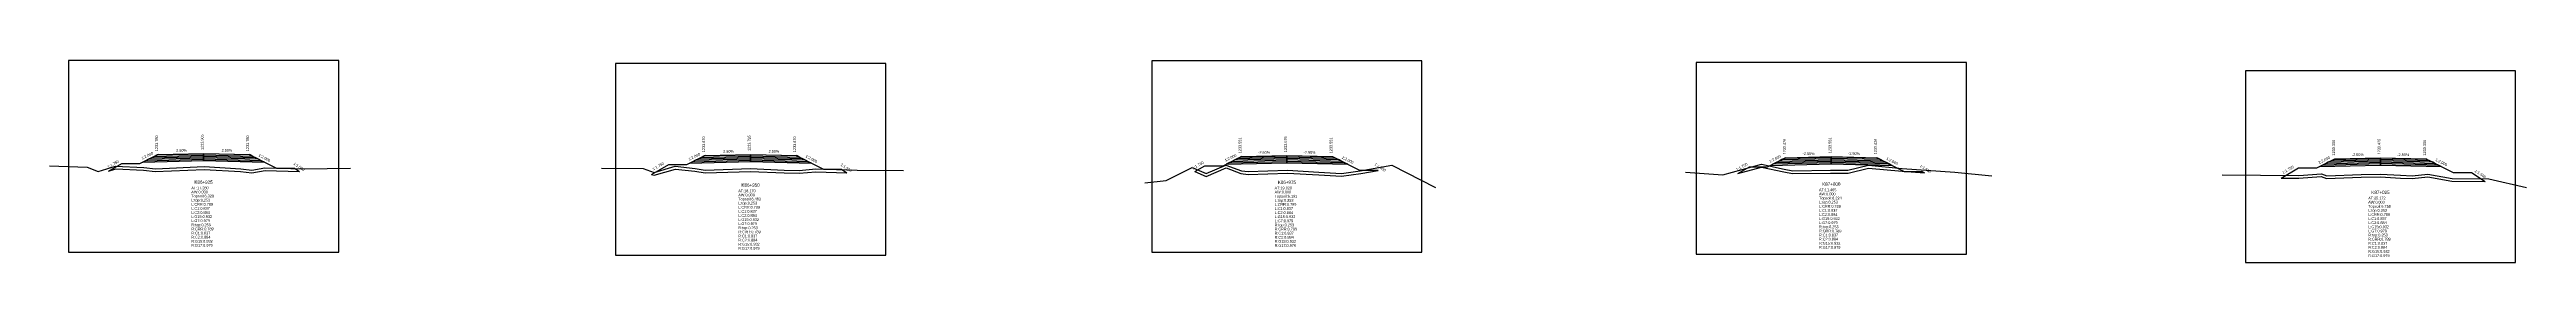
# Model space of a CAD drawing. Extents: x -7 to 78429, y 1189 to 1262.
# Drawn here: x 3336.7 to 3609, y 1222 to 1244.1 of the extents above; entities that cross this region are included whole.
import ezdxf
from ezdxf.enums import TextEntityAlignment as Align

# ---------------------------------------------------------------- set-up
doc = ezdxf.new("R2010")
doc.units = 0

msp = doc.modelspace()

# ---------------------------------------------------------------- linework, layer by layer
at = {"layer": 'A4_BORDER', "color": 7}
for points in [[(3338.806, 1223.071), (3368.506, 1223.071), (3368.506, 1244.071), (3338.806, 1244.071), (3338.806, 1223.071)], [(3398.926, 1222.748), (3428.626, 1222.748), (3428.626, 1243.748), (3398.926, 1243.748), (3398.926, 1222.748)], [(3457.873, 1223.059), (3487.573, 1223.059), (3487.573, 1244.059), (3457.873, 1244.059), (3457.873, 1223.059)], [(3517.711, 1222.856), (3547.411, 1222.856), (3547.411, 1243.856), (3517.711, 1243.856), (3517.711, 1222.856)], [(3578.072, 1221.952), (3607.772, 1221.952), (3607.772, 1242.952), (3578.072, 1242.952), (3578.072, 1221.952)]]:
    msp.add_lwpolyline(points, dxfattribs=at)
at = {"layer": 'CLEAR_GROUND', "color": 8}
for points in [[(3343.2, 1231.948), (3344.009, 1232.214), (3347.062, 1232.054), (3348.349, 1231.9), (3353.706, 1232.146), (3357.731, 1231.898), (3358.951, 1231.754), (3360.419, 1232.014), (3364.194, 1231.921)], [(3402.9, 1231.598), (3403.174, 1231.505), (3405.533, 1232.181), (3407.663, 1231.957), (3408.785, 1231.766), (3413.775, 1231.931), (3417.465, 1231.756), (3419.133, 1231.719), (3420.961, 1231.894), (3424.353, 1231.785)], [(3462.6, 1231.909), (3463.851, 1231.376), (3466.034, 1232.3), (3467.679, 1231.698), (3468.455, 1231.604), (3472.792, 1231.744), (3476.232, 1231.558), (3478.733, 1231.388), (3480.838, 1231.685), (3482.762, 1232.025)], [(3522.3, 1231.706), (3524.894, 1232.4), (3527.336, 1231.866), (3528.292, 1231.688), (3532.489, 1231.746), (3534.41, 1231.751), (3536.66, 1232.29), (3540.334, 1231.945), (3542.794, 1231.77)], [(3582, 1231.201), (3583.961, 1231.188), (3586.393, 1231.358), (3586.974, 1231.134), (3590.809, 1231.296), (3592.931, 1231.318), (3595.109, 1231.202), (3596.422, 1231.132), (3598.127, 1231.32), (3600.775, 1230.857), (3604.42, 1230.802)]]:
    msp.add_lwpolyline(points, dxfattribs=at)
at = {"layer": 'DESIGN_ROAD_TRIMMED', "color": 1}
for points in [[(3343.2, 1231.948), (3344.656, 1232.78), (3346.656, 1232.78), (3348.656, 1233.78), (3348.656, 1233.78), (3348.55, 1233.727), (3348.55, 1233.727), (3348.234, 1233.569), (3348.234, 1233.569), (3347.919, 1233.412), (3347.919, 1233.412), (3347.603, 1233.254), (3347.603, 1233.254), (3347.287, 1233.096), (3347.287, 1233.096), (3346.971, 1232.938), (3353.656, 1233.105), (3353.656, 1233.255), (3353.656, 1233.255), (3353.656, 1233.405), (3353.656, 1233.405), (3353.656, 1233.555), (3353.656, 1233.555), (3353.656, 1233.705), (3353.656, 1233.705), (3353.656, 1233.855), (3353.656, 1233.855), (3353.656, 1233.905), (3353.656, 1233.905), (3353.656, 1233.905), (3353.656, 1233.905), (3353.656, 1233.905), (3353.656, 1233.855), (3353.656, 1233.855), (3353.656, 1233.705), (3353.656, 1233.705), (3353.656, 1233.555), (3353.656, 1233.555), (3353.656, 1233.405), (3353.656, 1233.405), (3353.656, 1233.255), (3353.656, 1233.255), (3353.656, 1233.105), (3360.34, 1232.938), (3360.024, 1233.096), (3360.024, 1233.096), (3359.708, 1233.254), (3359.708, 1233.254), (3359.392, 1233.412), (3359.392, 1233.412), (3359.077, 1233.569), (3359.077, 1233.569), (3358.761, 1233.727), (3358.761, 1233.727), (3358.656, 1233.78), (3358.656, 1233.78), (3361.656, 1232.28), (3363.656, 1232.28), (3364.194, 1231.921)], [(3402.9, 1231.598), (3404.776, 1232.67), (3406.776, 1232.67), (3408.776, 1233.67), (3408.776, 1233.67), (3408.671, 1233.617), (3408.671, 1233.617), (3408.355, 1233.459), (3408.355, 1233.459), (3408.039, 1233.302), (3408.039, 1233.302), (3407.724, 1233.144), (3407.724, 1233.144), (3407.408, 1232.986), (3407.408, 1232.986), (3407.092, 1232.828), (3413.776, 1232.995), (3413.776, 1233.145), (3413.776, 1233.145), (3413.776, 1233.295), (3413.776, 1233.295), (3413.776, 1233.445), (3413.776, 1233.445), (3413.776, 1233.595), (3413.776, 1233.595), (3413.776, 1233.745), (3413.776, 1233.745), (3413.776, 1233.795), (3413.776, 1233.795), (3413.776, 1233.795), (3413.776, 1233.795), (3413.776, 1233.795), (3413.776, 1233.745), (3413.776, 1233.745), (3413.776, 1233.595), (3413.776, 1233.595), (3413.776, 1233.445), (3413.776, 1233.445), (3413.776, 1233.295), (3413.776, 1233.295), (3413.776, 1233.145), (3413.776, 1233.145), (3413.776, 1232.995), (3420.461, 1232.828), (3420.145, 1232.986), (3420.145, 1232.986), (3419.829, 1233.144), (3419.829, 1233.144), (3419.513, 1233.302), (3419.513, 1233.302), (3419.197, 1233.459), (3419.197, 1233.459), (3418.882, 1233.617), (3418.882, 1233.617), (3418.776, 1233.67), (3418.776, 1233.67), (3421.776, 1232.17), (3423.776, 1232.17), (3424.353, 1231.785)], [(3462.6, 1231.909), (3463.723, 1232.551), (3465.723, 1232.551), (3467.723, 1233.551), (3467.723, 1233.551), (3467.618, 1233.498), (3467.618, 1233.498), (3467.302, 1233.34), (3467.302, 1233.34), (3466.986, 1233.183), (3466.986, 1233.183), (3466.67, 1233.025), (3466.67, 1233.025), (3466.354, 1232.867), (3466.354, 1232.867), (3466.039, 1232.709), (3472.723, 1232.876), (3472.723, 1233.026), (3472.723, 1233.026), (3472.723, 1233.176), (3472.723, 1233.176), (3472.723, 1233.326), (3472.723, 1233.326), (3472.723, 1233.476), (3472.723, 1233.476), (3472.723, 1233.626), (3472.723, 1233.626), (3472.723, 1233.676), (3472.723, 1233.676), (3472.723, 1233.676), (3472.723, 1233.676), (3472.723, 1233.676), (3472.723, 1233.626), (3472.723, 1233.626), (3472.723, 1233.476), (3472.723, 1233.476), (3472.723, 1233.326), (3472.723, 1233.326), (3472.723, 1233.176), (3472.723, 1233.176), (3472.723, 1233.026), (3472.723, 1233.026), (3472.723, 1232.876), (3479.407, 1232.709), (3479.091, 1232.867), (3479.091, 1232.867), (3478.775, 1233.025), (3478.775, 1233.025), (3478.46, 1233.183), (3478.46, 1233.183), (3478.144, 1233.34), (3478.144, 1233.34), (3477.828, 1233.498), (3477.828, 1233.498), (3477.723, 1233.551), (3477.723, 1233.551), (3480.723, 1232.051), (3482.723, 1232.051), (3482.762, 1232.025)], [(3522.3, 1231.706), (3523.561, 1232.426), (3525.561, 1232.426), (3527.561, 1233.426), (3527.561, 1233.426), (3527.455, 1233.373), (3527.455, 1233.373), (3527.139, 1233.215), (3527.139, 1233.215), (3526.824, 1233.058), (3526.824, 1233.058), (3526.508, 1232.9), (3526.508, 1232.9), (3526.192, 1232.742), (3526.192, 1232.742), (3525.876, 1232.584), (3532.561, 1232.751), (3532.561, 1232.901), (3532.561, 1232.901), (3532.561, 1233.051), (3532.561, 1233.051), (3532.561, 1233.201), (3532.561, 1233.201), (3532.561, 1233.351), (3532.561, 1233.351), (3532.561, 1233.501), (3532.561, 1233.501), (3532.561, 1233.551), (3532.561, 1233.551), (3532.561, 1233.551), (3532.561, 1233.551), (3532.561, 1233.551), (3532.561, 1233.501), (3532.561, 1233.501), (3532.561, 1233.351), (3532.561, 1233.351), (3532.561, 1233.201), (3532.561, 1233.201), (3532.561, 1233.051), (3532.561, 1233.051), (3532.561, 1232.901), (3532.561, 1232.901), (3532.561, 1232.751), (3539.245, 1232.584), (3538.929, 1232.742), (3538.929, 1232.742), (3538.613, 1232.9), (3538.613, 1232.9), (3538.297, 1233.058), (3538.297, 1233.058), (3537.982, 1233.215), (3537.982, 1233.215), (3537.666, 1233.373), (3537.666, 1233.373), (3537.561, 1233.426), (3537.561, 1233.426), (3540.561, 1231.926), (3542.561, 1231.926), (3542.794, 1231.77)], [(3582, 1231.201), (3583.922, 1232.3), (3585.922, 1232.3), (3587.922, 1233.3), (3587.922, 1233.3), (3587.817, 1233.247), (3587.817, 1233.247), (3587.501, 1233.089), (3587.501, 1233.089), (3587.186, 1232.932), (3587.186, 1232.932), (3586.87, 1232.774), (3586.87, 1232.774), (3586.554, 1232.616), (3586.554, 1232.616), (3586.238, 1232.458), (3592.922, 1232.625), (3592.922, 1232.775), (3592.922, 1232.775), (3592.922, 1232.925), (3592.922, 1232.925), (3592.922, 1233.075), (3592.922, 1233.075), (3592.922, 1233.225), (3592.922, 1233.225), (3592.922, 1233.375), (3592.922, 1233.375), (3592.922, 1233.425), (3592.922, 1233.425), (3592.922, 1233.425), (3592.922, 1233.425), (3592.922, 1233.425), (3592.922, 1233.375), (3592.922, 1233.375), (3592.922, 1233.225), (3592.922, 1233.225), (3592.922, 1233.075), (3592.922, 1233.075), (3592.922, 1232.925), (3592.922, 1232.925), (3592.922, 1232.775), (3592.922, 1232.775), (3592.922, 1232.625), (3599.607, 1232.458), (3599.291, 1232.616), (3599.291, 1232.616), (3598.975, 1232.774), (3598.975, 1232.774), (3598.659, 1232.932), (3598.659, 1232.932), (3598.344, 1233.089), (3598.344, 1233.089), (3598.028, 1233.247), (3598.028, 1233.247), (3597.922, 1233.3), (3597.922, 1233.3), (3600.922, 1231.8), (3602.922, 1231.8), (3604.42, 1230.802)]]:
    msp.add_lwpolyline(points, dxfattribs=at)
at = {"layer": 'FINISHED_ROAD', "color": 2}
for points in [[(3344.656, 1232.78), (3346.656, 1232.78), (3348.656, 1233.78), (3348.656, 1233.78), (3353.656, 1233.905), (3358.656, 1233.78), (3358.656, 1233.78), (3361.656, 1232.28), (3363.656, 1232.28)], [(3404.776, 1232.67), (3406.776, 1232.67), (3408.776, 1233.67), (3408.776, 1233.67), (3413.776, 1233.795), (3418.776, 1233.67), (3418.776, 1233.67), (3421.776, 1232.17), (3423.776, 1232.17)], [(3463.723, 1232.551), (3465.723, 1232.551), (3467.723, 1233.551), (3467.723, 1233.551), (3472.723, 1233.676), (3477.723, 1233.551), (3477.723, 1233.551), (3480.723, 1232.051), (3482.723, 1232.051)], [(3523.561, 1232.426), (3525.561, 1232.426), (3527.561, 1233.426), (3527.561, 1233.426), (3532.561, 1233.551), (3537.561, 1233.426), (3537.561, 1233.426), (3540.561, 1231.926), (3542.561, 1231.926)], [(3583.922, 1232.3), (3585.922, 1232.3), (3587.922, 1233.3), (3587.922, 1233.3), (3592.922, 1233.425), (3597.922, 1233.3), (3597.922, 1233.3), (3600.922, 1231.8), (3602.922, 1231.8)]]:
    msp.add_lwpolyline(points, dxfattribs=at)
at = {"layer": 'LAYER_0', "color": 4}
for points in [[(3348.656, 1233.78), (3348.55, 1233.727), (3353.656, 1233.855), (3353.656, 1233.905)], [(3408.776, 1233.67), (3408.671, 1233.617), (3413.776, 1233.745), (3413.776, 1233.795)], [(3467.723, 1233.551), (3467.618, 1233.498), (3472.723, 1233.626), (3472.723, 1233.676)], [(3527.561, 1233.426), (3527.455, 1233.373), (3532.561, 1233.501), (3532.561, 1233.551)], [(3587.922, 1233.3), (3587.817, 1233.247), (3592.922, 1233.375), (3592.922, 1233.425)]]:
    msp.add_lwpolyline(points, dxfattribs=at)
at = {"layer": 'LAYER_1', "color": 4}
for points in [[(3348.55, 1233.727), (3348.234, 1233.569), (3353.656, 1233.705), (3353.656, 1233.855)], [(3408.671, 1233.617), (3408.355, 1233.459), (3413.776, 1233.595), (3413.776, 1233.745)], [(3467.618, 1233.498), (3467.302, 1233.34), (3472.723, 1233.476), (3472.723, 1233.626)], [(3527.455, 1233.373), (3527.139, 1233.215), (3532.561, 1233.351), (3532.561, 1233.501)], [(3587.817, 1233.247), (3587.501, 1233.089), (3592.922, 1233.225), (3592.922, 1233.375)]]:
    msp.add_lwpolyline(points, dxfattribs=at)
at = {"layer": 'LAYER_10', "color": 6}
for points in [[(3359.708, 1233.254), (3360.024, 1233.096), (3353.656, 1233.255), (3353.656, 1233.405)], [(3419.829, 1233.144), (3420.145, 1232.986), (3413.776, 1233.145), (3413.776, 1233.295)], [(3478.775, 1233.025), (3479.091, 1232.867), (3472.723, 1233.026), (3472.723, 1233.176)], [(3538.613, 1232.9), (3538.929, 1232.742), (3532.561, 1232.901), (3532.561, 1233.051)], [(3598.975, 1232.774), (3599.291, 1232.616), (3592.922, 1232.775), (3592.922, 1232.925)]]:
    msp.add_lwpolyline(points, dxfattribs=at)
at = {"layer": 'LAYER_11', "color": 6}
for points in [[(3360.024, 1233.096), (3360.34, 1232.938), (3353.656, 1233.105), (3353.656, 1233.255)], [(3420.145, 1232.986), (3420.461, 1232.828), (3413.776, 1232.995), (3413.776, 1233.145)], [(3479.091, 1232.867), (3479.407, 1232.709), (3472.723, 1232.876), (3472.723, 1233.026)], [(3538.929, 1232.742), (3539.245, 1232.584), (3532.561, 1232.751), (3532.561, 1232.901)], [(3599.291, 1232.616), (3599.607, 1232.458), (3592.922, 1232.625), (3592.922, 1232.775)]]:
    msp.add_lwpolyline(points, dxfattribs=at)
at = {"layer": 'LAYER_2', "color": 4}
for points in [[(3348.234, 1233.569), (3347.919, 1233.412), (3353.656, 1233.555), (3353.656, 1233.705)], [(3408.355, 1233.459), (3408.039, 1233.302), (3413.776, 1233.445), (3413.776, 1233.595)], [(3467.302, 1233.34), (3466.986, 1233.183), (3472.723, 1233.326), (3472.723, 1233.476)], [(3527.139, 1233.215), (3526.824, 1233.058), (3532.561, 1233.201), (3532.561, 1233.351)], [(3587.501, 1233.089), (3587.186, 1232.932), (3592.922, 1233.075), (3592.922, 1233.225)]]:
    msp.add_lwpolyline(points, dxfattribs=at)
at = {"layer": 'LAYER_3', "color": 4}
for points in [[(3347.919, 1233.412), (3347.603, 1233.254), (3353.656, 1233.405), (3353.656, 1233.555)], [(3408.039, 1233.302), (3407.724, 1233.144), (3413.776, 1233.295), (3413.776, 1233.445)], [(3466.986, 1233.183), (3466.67, 1233.025), (3472.723, 1233.176), (3472.723, 1233.326)], [(3526.824, 1233.058), (3526.508, 1232.9), (3532.561, 1233.051), (3532.561, 1233.201)], [(3587.186, 1232.932), (3586.87, 1232.774), (3592.922, 1232.925), (3592.922, 1233.075)]]:
    msp.add_lwpolyline(points, dxfattribs=at)
at = {"layer": 'LAYER_4', "color": 4}
for points in [[(3347.603, 1233.254), (3347.287, 1233.096), (3353.656, 1233.255), (3353.656, 1233.405)], [(3407.724, 1233.144), (3407.408, 1232.986), (3413.776, 1233.145), (3413.776, 1233.295)], [(3466.67, 1233.025), (3466.354, 1232.867), (3472.723, 1233.026), (3472.723, 1233.176)], [(3526.508, 1232.9), (3526.192, 1232.742), (3532.561, 1232.901), (3532.561, 1233.051)], [(3586.87, 1232.774), (3586.554, 1232.616), (3592.922, 1232.775), (3592.922, 1232.925)]]:
    msp.add_lwpolyline(points, dxfattribs=at)
at = {"layer": 'LAYER_5', "color": 4}
for points in [[(3347.287, 1233.096), (3346.971, 1232.938), (3353.656, 1233.105), (3353.656, 1233.255)], [(3407.408, 1232.986), (3407.092, 1232.828), (3413.776, 1232.995), (3413.776, 1233.145)], [(3466.354, 1232.867), (3466.039, 1232.709), (3472.723, 1232.876), (3472.723, 1233.026)], [(3526.192, 1232.742), (3525.876, 1232.584), (3532.561, 1232.751), (3532.561, 1232.901)], [(3586.554, 1232.616), (3586.238, 1232.458), (3592.922, 1232.625), (3592.922, 1232.775)]]:
    msp.add_lwpolyline(points, dxfattribs=at)
at = {"layer": 'LAYER_6', "color": 6}
for points in [[(3358.656, 1233.78), (3358.761, 1233.727), (3353.656, 1233.855), (3353.656, 1233.905)], [(3418.776, 1233.67), (3418.882, 1233.617), (3413.776, 1233.745), (3413.776, 1233.795)], [(3477.723, 1233.551), (3477.828, 1233.498), (3472.723, 1233.626), (3472.723, 1233.676)], [(3537.561, 1233.426), (3537.666, 1233.373), (3532.561, 1233.501), (3532.561, 1233.551)], [(3597.922, 1233.3), (3598.028, 1233.247), (3592.922, 1233.375), (3592.922, 1233.425)]]:
    msp.add_lwpolyline(points, dxfattribs=at)
at = {"layer": 'LAYER_7', "color": 6}
for points in [[(3358.761, 1233.727), (3359.077, 1233.569), (3353.656, 1233.705), (3353.656, 1233.855)], [(3418.882, 1233.617), (3419.197, 1233.459), (3413.776, 1233.595), (3413.776, 1233.745)], [(3477.828, 1233.498), (3478.144, 1233.34), (3472.723, 1233.476), (3472.723, 1233.626)], [(3537.666, 1233.373), (3537.982, 1233.215), (3532.561, 1233.351), (3532.561, 1233.501)], [(3598.028, 1233.247), (3598.344, 1233.089), (3592.922, 1233.225), (3592.922, 1233.375)]]:
    msp.add_lwpolyline(points, dxfattribs=at)
at = {"layer": 'LAYER_8', "color": 6}
for points in [[(3359.077, 1233.569), (3359.392, 1233.412), (3353.656, 1233.555), (3353.656, 1233.705)], [(3419.197, 1233.459), (3419.513, 1233.302), (3413.776, 1233.445), (3413.776, 1233.595)], [(3478.144, 1233.34), (3478.46, 1233.183), (3472.723, 1233.326), (3472.723, 1233.476)], [(3537.982, 1233.215), (3538.297, 1233.058), (3532.561, 1233.201), (3532.561, 1233.351)], [(3598.344, 1233.089), (3598.659, 1232.932), (3592.922, 1233.075), (3592.922, 1233.225)]]:
    msp.add_lwpolyline(points, dxfattribs=at)
at = {"layer": 'LAYER_9', "color": 6}
for points in [[(3359.392, 1233.412), (3359.708, 1233.254), (3353.656, 1233.405), (3353.656, 1233.555)], [(3419.513, 1233.302), (3419.829, 1233.144), (3413.776, 1233.295), (3413.776, 1233.445)], [(3478.46, 1233.183), (3478.775, 1233.025), (3472.723, 1233.176), (3472.723, 1233.326)], [(3538.297, 1233.058), (3538.613, 1232.9), (3532.561, 1233.051), (3532.561, 1233.201)], [(3598.659, 1232.932), (3598.975, 1232.774), (3592.922, 1232.925), (3592.922, 1233.075)]]:
    msp.add_lwpolyline(points, dxfattribs=at)
at = {"layer": 'NATURAL_GROUND', "color": 3}
for points in [[(3336.727, 1232.533), (3340.847, 1232.408), (3342.088, 1231.898), (3343.969, 1232.517), (3347.088, 1232.353), (3348.36, 1232.201), (3353.709, 1232.446), (3357.758, 1232.197), (3358.943, 1232.057), (3360.397, 1232.315), (3364.686, 1232.209), (3369.806, 1232.277)], [(3397.402, 1232.292), (3401.955, 1232.236), (3403.181, 1231.819), (3405.506, 1232.485), (3407.704, 1232.254), (3408.805, 1232.067), (3413.777, 1232.231), (3417.475, 1232.056), (3419.122, 1232.019), (3420.951, 1232.194), (3425.493, 1232.049), (3430.579, 1232.028)], [(3457.113, 1230.682), (3459.453, 1230.918), (3462.308, 1232.36), (3463.852, 1231.702), (3466.026, 1232.622), (3467.75, 1231.992), (3468.468, 1231.905), (3472.795, 1232.044), (3476.25, 1231.857), (3478.722, 1231.689), (3480.791, 1231.981), (3484.249, 1232.592), (3489.055, 1230.166)], [(3516.52, 1231.841), (3520.623, 1231.567), (3524.887, 1232.709), (3527.396, 1232.16), (3528.318, 1231.988), (3532.487, 1232.046), (3534.375, 1232.051), (3536.639, 1232.593), (3540.359, 1232.244), (3546.138, 1231.834), (3550.197, 1231.442)], [(3575.527, 1231.546), (3583.951, 1231.488), (3586.438, 1231.662), (3587.023, 1231.436), (3590.801, 1231.596), (3592.937, 1231.618), (3595.124, 1231.502), (3596.413, 1231.433), (3598.136, 1231.623), (3600.803, 1231.157), (3604.812, 1231.096), (3608.966, 1230.168)]]:
    msp.add_lwpolyline(points, dxfattribs=at)
at = {"layer": 'STRUCTURE_LEFT', "color": 4}
for points in [[(3348.656, 1233.78), (3348.55, 1233.727), (3348.55, 1233.727), (3348.234, 1233.569), (3348.234, 1233.569), (3347.919, 1233.412), (3347.919, 1233.412), (3347.603, 1233.254), (3347.603, 1233.254), (3347.287, 1233.096), (3347.287, 1233.096), (3346.971, 1232.938), (3353.656, 1233.105), (3353.656, 1233.255), (3353.656, 1233.255), (3353.656, 1233.405), (3353.656, 1233.405), (3353.656, 1233.555), (3353.656, 1233.555), (3353.656, 1233.705), (3353.656, 1233.705), (3353.656, 1233.855), (3353.656, 1233.855), (3353.656, 1233.905), (3353.656, 1233.905)], [(3408.776, 1233.67), (3408.671, 1233.617), (3408.671, 1233.617), (3408.355, 1233.459), (3408.355, 1233.459), (3408.039, 1233.302), (3408.039, 1233.302), (3407.724, 1233.144), (3407.724, 1233.144), (3407.408, 1232.986), (3407.408, 1232.986), (3407.092, 1232.828), (3413.776, 1232.995), (3413.776, 1233.145), (3413.776, 1233.145), (3413.776, 1233.295), (3413.776, 1233.295), (3413.776, 1233.445), (3413.776, 1233.445), (3413.776, 1233.595), (3413.776, 1233.595), (3413.776, 1233.745), (3413.776, 1233.745), (3413.776, 1233.795), (3413.776, 1233.795)], [(3467.723, 1233.551), (3467.618, 1233.498), (3467.618, 1233.498), (3467.302, 1233.34), (3467.302, 1233.34), (3466.986, 1233.183), (3466.986, 1233.183), (3466.67, 1233.025), (3466.67, 1233.025), (3466.354, 1232.867), (3466.354, 1232.867), (3466.039, 1232.709), (3472.723, 1232.876), (3472.723, 1233.026), (3472.723, 1233.026), (3472.723, 1233.176), (3472.723, 1233.176), (3472.723, 1233.326), (3472.723, 1233.326), (3472.723, 1233.476), (3472.723, 1233.476), (3472.723, 1233.626), (3472.723, 1233.626), (3472.723, 1233.676), (3472.723, 1233.676)], [(3527.561, 1233.426), (3527.455, 1233.373), (3527.455, 1233.373), (3527.139, 1233.215), (3527.139, 1233.215), (3526.824, 1233.058), (3526.824, 1233.058), (3526.508, 1232.9), (3526.508, 1232.9), (3526.192, 1232.742), (3526.192, 1232.742), (3525.876, 1232.584), (3532.561, 1232.751), (3532.561, 1232.901), (3532.561, 1232.901), (3532.561, 1233.051), (3532.561, 1233.051), (3532.561, 1233.201), (3532.561, 1233.201), (3532.561, 1233.351), (3532.561, 1233.351), (3532.561, 1233.501), (3532.561, 1233.501), (3532.561, 1233.551), (3532.561, 1233.551)], [(3587.922, 1233.3), (3587.817, 1233.247), (3587.817, 1233.247), (3587.501, 1233.089), (3587.501, 1233.089), (3587.186, 1232.932), (3587.186, 1232.932), (3586.87, 1232.774), (3586.87, 1232.774), (3586.554, 1232.616), (3586.554, 1232.616), (3586.238, 1232.458), (3592.922, 1232.625), (3592.922, 1232.775), (3592.922, 1232.775), (3592.922, 1232.925), (3592.922, 1232.925), (3592.922, 1233.075), (3592.922, 1233.075), (3592.922, 1233.225), (3592.922, 1233.225), (3592.922, 1233.375), (3592.922, 1233.375), (3592.922, 1233.425), (3592.922, 1233.425)]]:
    msp.add_lwpolyline(points, dxfattribs=at)
at = {"layer": 'STRUCTURE_RIGHT', "color": 6}
for points in [[(3353.656, 1233.905), (3353.656, 1233.905), (3353.656, 1233.855), (3353.656, 1233.855), (3353.656, 1233.705), (3353.656, 1233.705), (3353.656, 1233.555), (3353.656, 1233.555), (3353.656, 1233.405), (3353.656, 1233.405), (3353.656, 1233.255), (3353.656, 1233.255), (3353.656, 1233.105), (3360.34, 1232.938), (3360.024, 1233.096), (3360.024, 1233.096), (3359.708, 1233.254), (3359.708, 1233.254), (3359.392, 1233.412), (3359.392, 1233.412), (3359.077, 1233.569), (3359.077, 1233.569), (3358.761, 1233.727), (3358.761, 1233.727), (3358.656, 1233.78)], [(3413.776, 1233.795), (3413.776, 1233.795), (3413.776, 1233.745), (3413.776, 1233.745), (3413.776, 1233.595), (3413.776, 1233.595), (3413.776, 1233.445), (3413.776, 1233.445), (3413.776, 1233.295), (3413.776, 1233.295), (3413.776, 1233.145), (3413.776, 1233.145), (3413.776, 1232.995), (3420.461, 1232.828), (3420.145, 1232.986), (3420.145, 1232.986), (3419.829, 1233.144), (3419.829, 1233.144), (3419.513, 1233.302), (3419.513, 1233.302), (3419.197, 1233.459), (3419.197, 1233.459), (3418.882, 1233.617), (3418.882, 1233.617), (3418.776, 1233.67)], [(3472.723, 1233.676), (3472.723, 1233.676), (3472.723, 1233.626), (3472.723, 1233.626), (3472.723, 1233.476), (3472.723, 1233.476), (3472.723, 1233.326), (3472.723, 1233.326), (3472.723, 1233.176), (3472.723, 1233.176), (3472.723, 1233.026), (3472.723, 1233.026), (3472.723, 1232.876), (3479.407, 1232.709), (3479.091, 1232.867), (3479.091, 1232.867), (3478.775, 1233.025), (3478.775, 1233.025), (3478.46, 1233.183), (3478.46, 1233.183), (3478.144, 1233.34), (3478.144, 1233.34), (3477.828, 1233.498), (3477.828, 1233.498), (3477.723, 1233.551)], [(3532.561, 1233.551), (3532.561, 1233.551), (3532.561, 1233.501), (3532.561, 1233.501), (3532.561, 1233.351), (3532.561, 1233.351), (3532.561, 1233.201), (3532.561, 1233.201), (3532.561, 1233.051), (3532.561, 1233.051), (3532.561, 1232.901), (3532.561, 1232.901), (3532.561, 1232.751), (3539.245, 1232.584), (3538.929, 1232.742), (3538.929, 1232.742), (3538.613, 1232.9), (3538.613, 1232.9), (3538.297, 1233.058), (3538.297, 1233.058), (3537.982, 1233.215), (3537.982, 1233.215), (3537.666, 1233.373), (3537.666, 1233.373), (3537.561, 1233.426)], [(3592.922, 1233.425), (3592.922, 1233.425), (3592.922, 1233.375), (3592.922, 1233.375), (3592.922, 1233.225), (3592.922, 1233.225), (3592.922, 1233.075), (3592.922, 1233.075), (3592.922, 1232.925), (3592.922, 1232.925), (3592.922, 1232.775), (3592.922, 1232.775), (3592.922, 1232.625), (3599.607, 1232.458), (3599.291, 1232.616), (3599.291, 1232.616), (3598.975, 1232.774), (3598.975, 1232.774), (3598.659, 1232.932), (3598.659, 1232.932), (3598.344, 1233.089), (3598.344, 1233.089), (3598.028, 1233.247), (3598.028, 1233.247), (3597.922, 1233.3)]]:
    msp.add_lwpolyline(points, dxfattribs=at)

# ---------------------------------------------------------------- texts
at = {"layer": 'INFO_TEXT'}
for s, p in [('AT:17.280', (3352.306, 1229.971)), ('AW:0.000', (3352.306, 1229.521)), ('Topsoil:6.328', (3352.306, 1229.071)), ('L:top:0.253', (3352.306, 1228.621)), ('L:CRR:0.789', (3352.306, 1228.171)), ('L:C1:0.837', (3352.306, 1227.721)), ('AT:18.170', (3412.426, 1229.648)), ('AW:0.000', (3412.426, 1229.198)), ('Topsoil:6.483', (3412.426, 1228.748)), ('L:top:0.253', (3412.426, 1228.298)), ('L:CRR:0.789', (3412.426, 1227.848)), ('AT:19.020', (3471.373, 1229.959)), ('AW:0.000', (3471.373, 1229.509)), ('Topsoil:6.191', (3471.373, 1229.059)), ('L:top:0.253', (3471.373, 1228.609)), ('L:CRR:0.789', (3471.373, 1228.159)), ('L:C1:0.837', (3471.373, 1227.709)), ('AT:11.465', (3531.211, 1229.756)), ('AW:0.000', (3531.211, 1229.306)), ('Topsoil:6.224', (3531.211, 1228.856)), ('L:top:0.253', (3531.211, 1228.406)), ('L:CRR:0.789', (3531.211, 1227.956)), ('L:C1:0.837', (3531.211, 1227.506)), ('AT:25.172', (3591.572, 1228.852)), ('AW:0.000', (3591.572, 1228.402)), ('Topsoil:6.758', (3591.572, 1227.952)), ('L:top:0.253', (3591.572, 1227.502)), ('L:C2:0.884', (3352.306, 1227.271)), ('L:G15:0.932', (3352.306, 1226.821)), ('L:G7:0.979', (3352.306, 1226.371)), ('R:top:0.253', (3352.306, 1225.921)), ('R:CRR:0.789', (3352.306, 1225.471)), ('R:C1:0.837', (3352.306, 1225.021)), ('L:C1:0.837', (3412.426, 1227.398)), ('L:C2:0.884', (3412.426, 1226.948)), ('L:G15:0.932', (3412.426, 1226.498)), ('L:G7:0.979', (3412.426, 1226.048)), ('R:top:0.253', (3412.426, 1225.598)), ('R:CRR:0.789', (3412.426, 1225.148)), ('L:C2:0.884', (3471.373, 1227.259)), ('L:G15:0.932', (3471.373, 1226.809)), ('L:G7:0.979', (3471.373, 1226.359)), ('R:top:0.253', (3471.373, 1225.909)), ('R:CRR:0.789', (3471.373, 1225.459)), ('R:C1:0.837', (3471.373, 1225.009)), ('L:C2:0.884', (3531.211, 1227.056)), ('L:G15:0.932', (3531.211, 1226.606)), ('L:G7:0.979', (3531.211, 1226.156)), ('R:top:0.253', (3531.211, 1225.706)), ('R:CRR:0.789', (3531.211, 1225.256)), ('R:C1:0.837', (3531.211, 1224.806)), ('L:CRR:0.789', (3591.572, 1227.052)), ('L:C1:0.837', (3591.572, 1226.602)), ('L:C2:0.884', (3591.572, 1226.152)), ('L:G15:0.932', (3591.572, 1225.702)), ('L:G7:0.979', (3591.572, 1225.252)), ('R:top:0.253', (3591.572, 1224.802)), ('R:C2:0.884', (3352.306, 1224.571)), ('R:G15:0.932', (3352.306, 1224.121)), ('R:G17:0.979', (3352.306, 1223.671)), ('R:C1:0.837', (3412.426, 1224.698)), ('R:C2:0.884', (3412.426, 1224.248)), ('R:G15:0.932', (3412.426, 1223.798)), ('R:G17:0.979', (3412.426, 1223.348)), ('R:C2:0.884', (3471.373, 1224.559)), ('R:G15:0.932', (3471.373, 1224.109)), ('R:G17:0.979', (3471.373, 1223.659)), ('R:C2:0.884', (3531.211, 1224.356)), ('R:G15:0.932', (3531.211, 1223.906)), ('R:G17:0.979', (3531.211, 1223.456)), ('R:CRR:0.789', (3591.572, 1224.352)), ('R:C1:0.837', (3591.572, 1223.902)), ('R:C2:0.884', (3591.572, 1223.452)), ('R:G15:0.932', (3591.572, 1223.002)), ('R:G17:0.979', (3591.572, 1222.552))]:
    msp.add_text(s, height=0.3, dxfattribs=at).set_placement(p)
at = {"layer": 'LEFT_TEXT_H'}
for s, p in [('1233.780', (3348.656, 1234.14)), ('1233.670', (3408.776, 1234.03)), ('1233.551', (3467.723, 1233.911)), ('1233.426', (3527.561, 1233.786)), ('1233.300', (3587.922, 1233.66))]:
    msp.add_text(s, height=0.3, rotation=90, dxfattribs=at).set_placement(p)
at = {"layer": 'POINT_TEXT_H'}
for s, p in [('1233.905', (3353.656, 1234.265)), ('1233.795', (3413.776, 1234.155)), ('1233.676', (3472.723, 1234.036)), ('1233.551', (3532.561, 1233.911)), ('1233.425', (3592.922, 1233.785))]:
    msp.add_text(s, height=0.3, rotation=90, dxfattribs=at).set_placement(p)
at = {"layer": 'RIGHT_TEXT_H'}
for s, p in [('1233.780', (3358.656, 1234.14)), ('1233.670', (3418.776, 1234.03)), ('1233.551', (3477.723, 1233.911)), ('1233.426', (3537.561, 1233.786)), ('1233.300', (3597.922, 1233.66))]:
    msp.add_text(s, height=0.3, rotation=90, dxfattribs=at).set_placement(p)
at = {"layer": 'SLOPE_left'}
for s, rotation, p in [('1:2.000', 26.565, (3347.575, 1233.441)), ('1:2.000', 26.565, (3407.696, 1233.331)), ('1:2.000', 26.565, (3466.642, 1233.212)), ('1:2.000', 26.565, (3526.48, 1233.087)), ('1:2.000', 26.565, (3586.842, 1232.961)), ('1:1.750', 29.745, (3343.838, 1232.52)), ('1:1.750', 29.745, (3403.749, 1232.29)), ('1:1.750', 29.745, (3463.072, 1232.386)), ('1:1.750', 29.745, (3522.841, 1232.222)), ('1:1.750', 29.745, (3582.872, 1231.907))]:
    msp.add_text(s, height=0.3, rotation=rotation, dxfattribs=at).set_placement(p, align=Align.BOTTOM_CENTER)
at = {"layer": 'SLOPE_right'}
for s, rotation, p in [('1:2.000', -26.565, (3360.236, 1233.191)), ('1:2.000', -26.565, (3420.357, 1233.081)), ('1:2.000', -26.565, (3479.303, 1232.962)), ('1:2.000', -26.565, (3539.141, 1232.837)), ('1:2.000', -26.565, (3599.503, 1232.711)), ('1:1.500', -33.69, (3364.025, 1232.25)), ('1:1.500', -33.69, (3424.165, 1232.127)), ('1:1.500', -33.69, (3482.842, 1232.188)), ('1:1.500', -33.69, (3542.777, 1231.998)), ('1:1.500', -33.69, (3603.771, 1231.451))]:
    msp.add_text(s, height=0.3, rotation=rotation, dxfattribs=at).set_placement(p, align=Align.BOTTOM_CENTER)
at = {"layer": 'SLOPE_TEXT'}
for p in [(3351.156, 1234.082), (3356.156, 1234.082), (3411.276, 1233.973), (3416.276, 1233.973), (3470.223, 1233.853), (3475.223, 1233.853), (3530.061, 1233.728), (3535.061, 1233.728), (3590.422, 1233.602), (3595.422, 1233.602)]:
    msp.add_text('-2.50%', height=0.3, dxfattribs=at).set_placement(p, align=Align.CENTER)
at = {"layer": 'STATION_TITLE'}
for s, p in [('K86+925', (3353.656, 1230.571)), ('K86+950', (3413.776, 1230.248)), ('K86+975', (3472.723, 1230.559)), ('K87+000', (3532.561, 1230.356)), ('K87+025', (3592.922, 1229.452))]:
    msp.add_text(s, height=0.36, dxfattribs=at).set_placement(p, align=Align.CENTER)

doc.saveas('drawing.dxf')
